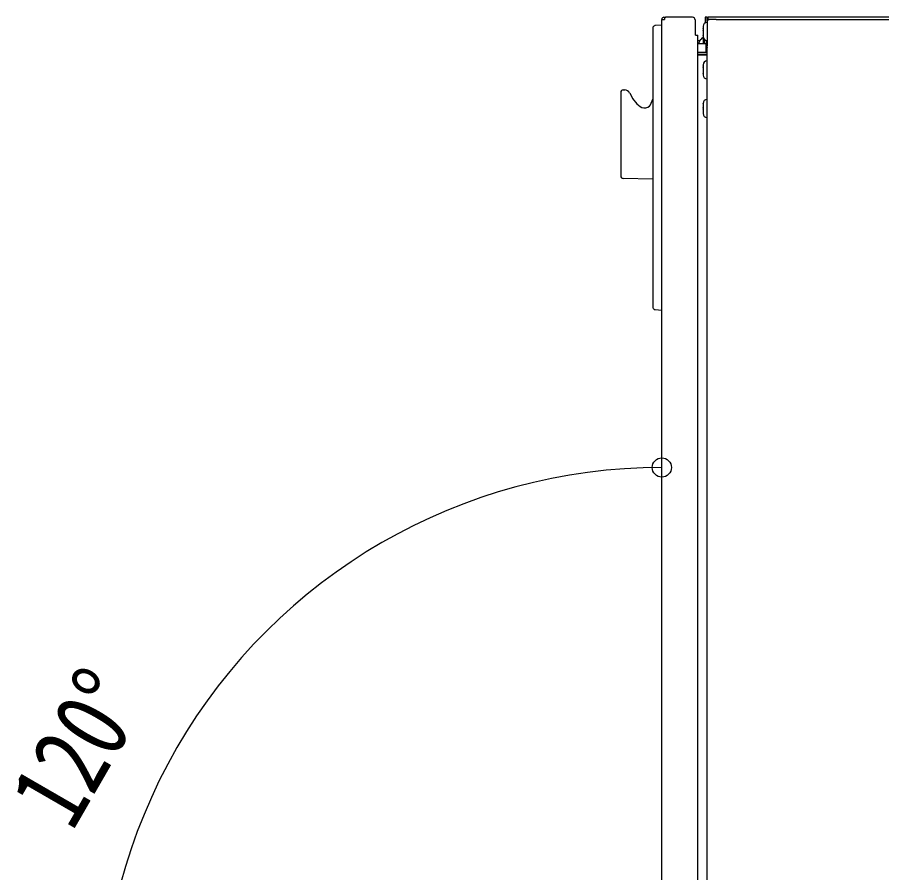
# Model space of a CAD drawing. Units: millimetres, scale not verified. Extents: x -2102 to 2102, y -1485 to 1485.
# Drawn here: x -135 to 201.7, y 480.9 to 813.8 of the extents above; entities that cross this region are included whole.
import ezdxf
from ezdxf.enums import TextEntityAlignment as Align

# ---------------------------------------------------------------- set-up
doc = ezdxf.new("R2010")
doc.units = ezdxf.units.MM
doc.header["$LTSCALE"] = 8
doc.layers.add('0-3_YKK_13', color=4, linetype='Continuous')
doc.layers.add('0-4_YKK_D', color=6, linetype='Continuous')
doc.styles.add('ＭＳ ゴシック', font='')
doc.styles.get('ＭＳ ゴシック').set_extended_font_data('MS Gothic')

msp = doc.modelspace()

# ---------------------------------------------------------------- linework, layer by layer
at = {"layer": '0-3_YKK_13'}
for p, q in [((116.009, 813.04), (116.809, 813.04)), ((116.009, 424.64), (116.009, 813.04)), ((116.809, 813.84), (117.509, 813.84)), ((116.809, 813.04), (117.009, 813.04)), ((117.009, 813.34), (117.009, 813.04)), ((128.009, 813.84), (117.509, 813.84)), ((129.009, 812.84), (129.009, 806.84)), ((132.909, 811.666), (132.909, 811.84)), ((133.709, 812.24), (133.709, 813.84)), ((133.909, 812.84), (133.709, 812.84)), ((133.709, 812.24), (133.709, 802.74)), ((133.909, 813.84), (133.909, 813.04)), ((135.909, 813.84), (133.909, 813.84)), ((133.909, 813.04), (134.509, 813.04)), ((133.909, 812.84), (133.909, 813.04)), ((137.209, 813.04), (134.509, 813.04)), ((613.809, 813.84), (135.909, 813.84)), ((137.209, 813.04), (137.709, 813.04)), ((137.709, 813.04), (138.709, 813.04)), ((112.509, 809.617), (112.509, 808.621)), ((112.509, 808.621), (112.509, 702.058)), ((113.422, 810.613), (113.313, 810.598)), ((116.009, 810.84), (113.422, 810.613)), ((132.106, 810.336), (132.109, 810.336)), ((132.106, 810.32), (132.109, 810.32)), ((132.109, 810.34), (132.109, 809.473)), ((132.109, 808.68), (132.109, 806.692)), ((129.209, 806.84), (129.009, 806.84)), ((129.209, 806.84), (130.009, 806.84)), ((130.009, 430.84), (130.009, 806.84)), ((130.796, 804.674), (130.795, 804.675)), ((130.991, 804.998), (131.002, 805.013)), ((131.03, 805.078), (131.029, 805.099)), ((132.109, 806.344), (132.106, 806.344)), ((132.109, 806.601), (132.109, 806.374)), ((132.109, 806.484), (132.109, 806.369)), ((132.109, 806.369), (132.109, 806.34)), ((132.13, 806.088), (132.13, 803.54)), ((132.509, 805.32), (132.509, 803.54)), ((133.309, 804.87), (133.309, 803.54)), ((130.774, 804.64), (130.009, 804.64)), ((132.509, 803.54), (130.009, 803.54)), ((133.709, 802.24), (133.709, 802.74)), ((133.709, 802.24), (133.709, 802.14)), ((133.709, 433.04), (133.709, 802.14)), ((133.709, 800.14), (130.009, 800.14)), ((133.709, 799.34), (130.009, 799.34)), ((133.709, 799.14), (130.009, 799.14)), ((133.309, 799.14), (133.309, 799.34)), ((132.109, 791.578), (132.106, 791.578)), ((132.109, 794.286), (132.109, 792.135)), ((132.109, 792.016), (132.109, 791.626)), ((132.109, 791.648), (132.109, 791.578)), ((132.109, 791.578), (132.109, 791.34)), ((100.009, 784.6), (100.009, 768.34)), ((100.991, 785.6), (101.54, 785.61)), ((132.109, 780.32), (132.109, 778.912)), ((132.109, 778.058), (132.109, 776.423)), ((132.109, 776.322), (132.106, 776.322)), ((100.009, 768.34), (100.009, 752.079)), ((112.509, 750.878), (100.991, 751.079)), ((112.509, 702.058), (112.509, 701.062)), ((113.422, 700.066), (116.009, 699.84))]:
    msp.add_line(p, q, dxfattribs=at)
for points in [[(133.709, 813.84), (132.909, 813.84), (132.909, 811.84)], [(138.709, 813.04), (611.009, 813.04), (612.009, 813.04)], [(132.109, 809.372), (132.109, 809.43), (132.109, 809.473)], [(132.109, 809.372), (132.109, 809.216), (132.109, 809.094)], [(132.109, 809.094), (132.109, 808.939), (132.109, 808.816)], [(132.109, 808.68), (132.109, 808.749), (132.109, 808.816)], [(130.796, 804.674), (130.924, 804.881), (131.002, 805.013)], [(131.01, 805.055), (131.008, 805.034), (131.011, 805.016)], [(131.01, 805.055), (131.017, 805.079), (131.029, 805.099)], [(132.109, 806.601), (132.109, 806.637), (132.109, 806.692)], [(132.109, 806.369), (132.109, 806.36), (132.109, 806.374)], [(133.309, 800.14), (133.309, 803.54), (132.509, 803.54)], [(132.109, 795.34), (132.109, 794.936), (132.109, 794.891)], [(132.109, 794.869), (132.109, 794.913), (132.109, 794.936)], [(132.109, 794.869), (132.109, 794.741), (132.109, 794.641)], [(132.109, 794.641), (132.109, 794.514), (132.109, 794.413)], [(132.109, 794.286), (132.109, 794.354), (132.109, 794.413)], [(132.109, 792.016), (132.109, 792.07), (132.109, 792.135)], [(132.109, 791.578), (132.109, 791.591), (132.109, 791.626)], [(103.559, 784.406), (104.555, 782.18), (106.268, 780.11), (107.526, 779.056), (108.195, 778.716), (108.972, 778.549), (109.795, 778.597), (110.539, 778.851), (111.15, 779.252), (111.652, 779.799), (112.509, 782.031)], [(132.109, 780.32), (132.109, 780.35), (132.109, 780.356)], [(132.109, 778.787), (132.109, 778.854), (132.109, 778.912)], [(132.109, 778.787), (132.109, 778.62), (132.109, 778.488)], [(132.109, 778.488), (132.109, 778.321), (132.109, 778.189)], [(132.109, 778.058), (132.109, 778.12), (132.109, 778.189)], [(132.109, 776.367), (132.109, 776.384), (132.109, 776.423)], [(113.079, 700.159), (113.24, 700.099), (113.422, 700.066)]]:
    msp.add_lwpolyline(points, dxfattribs=at)
for centre, radius, start, end in [((116.809, 813.04), 0.8, 90, 180), ((117.509, 813.34), 0.5, 90, 180), ((128.009, 812.84), 1, 0, 90), ((133.609, 810.34), 1.5, 90, 180), ((133.609, 811.74), 0.1, 0, 90), ((134.509, 812.24), 0.8, 90, 180), ((113.509, 809.617), 1, 141.91499, 180), ((113.49, 809.628), 0.978, 94.44397, 159.69735), ((134.809, 802.14), 4.747, 147.72203, 162.84508), ((134.809, 802.14), 4.8, 123.92311, 141.9426), ((133.609, 806.34), 1.5, 180, 270), ((133.609, 804.94), 0.1, 270, 0), ((133.609, 795.34), 1.5, 90, 180), ((133.609, 796.74), 0.1, 0, 90), ((133.609, 791.34), 1.5, 180, 270), ((133.609, 789.94), 0.1, 270, 0), ((101.009, 784.6), 1, 91, 180), ((101.575, 783.61), 2, 21.52824, 91), ((133.609, 780.34), 1.5, 90, 180), ((133.609, 781.74), 0.1, 0, 90), ((133.609, 776.34), 1.5, 180, 270), ((133.609, 774.94), 0.1, 270, 0), ((101.009, 752.079), 1, 180, 269), ((113.509, 701.062), 1, 180, 201.6841), ((113.49, 701.051), 0.978, 200.30265, 265.55603)]:
    msp.add_arc(centre, radius, start, end, dxfattribs=at)
at = {"layer": '0-4_YKK_D'}
msp.add_circle((116.009, 638.602), 3.75, dxfattribs=at)
msp.add_arc((116.009, 420.504), 218.098, 90, 210, dxfattribs=at)

# ---------------------------------------------------------------- texts
at = {"layer": '0-4_YKK_D', "style": 'ＭＳ ゴシック', "width": 0.8}
msp.add_text('120°', height=29.33, rotation=60, dxfattribs=at).set_placement((-106.063, 492.06), align=Align.BOTTOM_LEFT)

doc.saveas('drawing.dxf')
